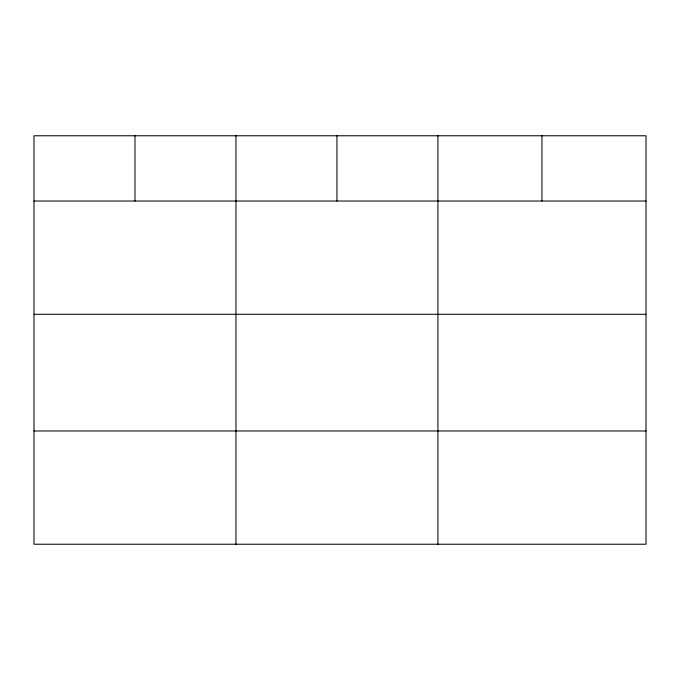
<?xml version="1.0" encoding="UTF-8"?>
<svg xmlns="http://www.w3.org/2000/svg" width="680" height="680" viewBox="0 0 680 680"><rect width="100%" height="100%" fill="white"/><g stroke="black" fill="none" stroke-linecap="round" stroke-linejoin="round"><path stroke-width="1.02" d="M646 314.287L646 135.77L34 135.77L34 544.229L646 544.229L646 314.287L34 314.287M34 201.033L646 201.033M34 430.975L646 430.975M541.96 135.77L541.96 201.033M437.92 135.77L437.92 544.229M336.94 135.77L336.94 201.033M235.96 135.77L235.96 544.229M134.98 135.77L134.98 201.033"/></g></svg>
